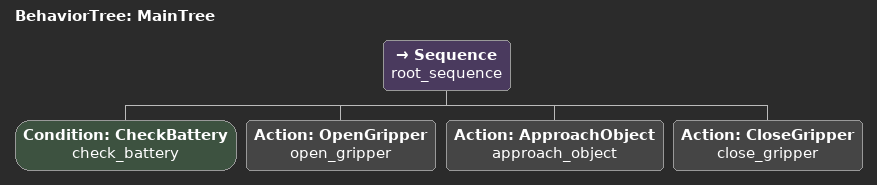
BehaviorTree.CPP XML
<?xml version="1.0"?>
<root main_tree_to_execute="MainTree">
    <BehaviorTree ID="MainTree">
        <Sequence name="root_sequence">
            <Condition ID="CheckBattery" name="check_battery"/>
            <Action ID="OpenGripper" name="open_gripper"/>
            <Action ID="ApproachObject" name="approach_object"/>
            <Action ID="CloseGripper" name="close_gripper"/>
        </Sequence>
    </BehaviorTree>
</root>
